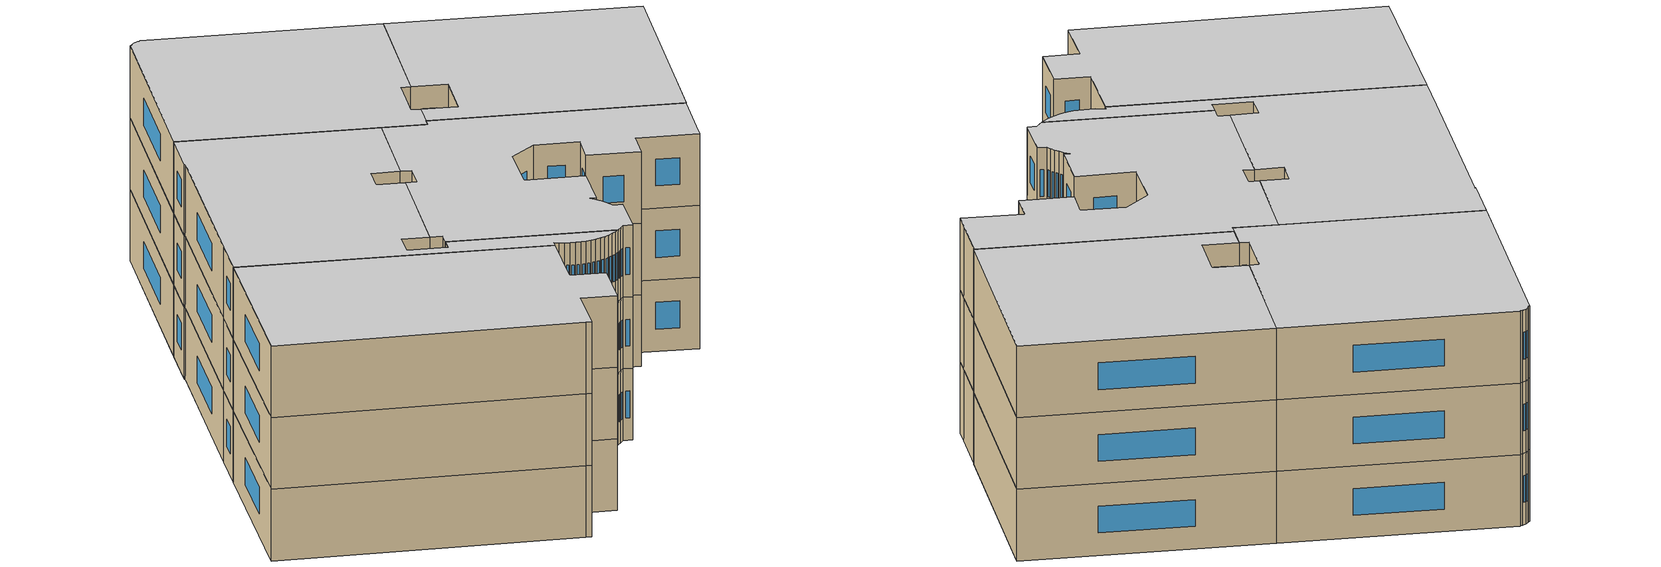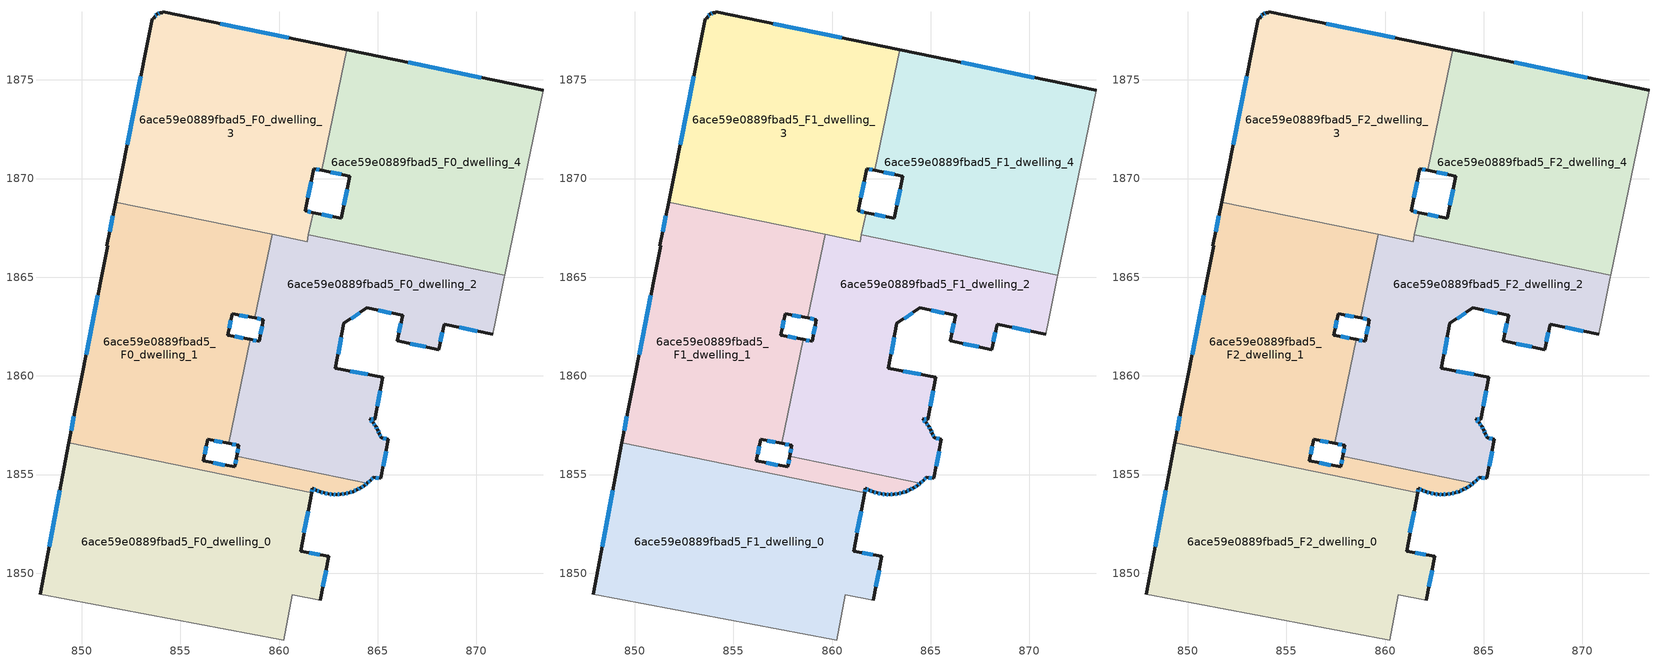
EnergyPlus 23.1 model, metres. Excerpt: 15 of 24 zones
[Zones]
6ace59e0889fbad5_F0_dwelling_0
 floor ground (EU_floor_Construction): 861.65,1854.07 861.09,1851.13 862.51,1850.85 862.09,1848.62 860.67,1848.9 860.23,1846.6 859.99,1846.65 847.89,1848.95 849.35,1856.6 z0
 wall outside (EU_wall_Construction): 862.09,1848.62 862.51,1850.85 861.09,1851.13 861.65,1854.07 / 849.35,1856.6 847.89,1848.95 z0:3
 wall adiabatic (EU_wall_Construction): 847.89,1848.95 859.99,1846.65 860.23,1846.6 860.67,1848.9 862.09,1848.62 z0:3
 wall to 6ace59e0889fbad5_F0_dwelling_1 (EU_wall_Construction): 861.65,1854.07 849.35,1856.6 z0:3
 window (EU_Window_Construction): 862.07,1850.94 861.53,1851.04 / 862.22,1849.32 862.38,1850.15 / 848.89,1854.2 848.34,1851.35 / 861.26,1852.05 861.47,1853.15 z0.94:2.06
6ace59e0889fbad5_F0_dwelling_1
 floor ground (EU_floor_Construction): 859.64,1867.17 858.77,1862.93 857.62,1863.15 857.41,1862.07 858.54,1861.85 857.46,1856.58 856.38,1856.78 856.17,1855.69 857.75,1855.39 857.86,1855.92 864.46,1854.56 864.31,1854.44 864.13,1854.33 863.94,1854.23 863.75,1854.14 863.55,1854.08 863.34,1854.04 863.13,1854 862.92,1853.99 862.71,1853.99 862.5,1854.02 862.29,1854.07 862.08,1854.12 861.88,1854.2 861.69,1854.3 861.65,1854.07 849.35,1856.6 849.72,1858.56 851.32,1866.6 851.28,1866.6 851.72,1868.8 z0
 wall outside (EU_wall_Construction): 861.65,1854.07 861.69,1854.3 861.88,1854.2 862.08,1854.12 862.29,1854.07 862.5,1854.02 862.71,1853.99 862.92,1853.99 863.13,1854 863.34,1854.04 863.55,1854.08 863.75,1854.14 863.94,1854.23 864.13,1854.33 864.31,1854.44 864.46,1854.56 / 851.32,1866.6 849.72,1858.56 849.35,1856.6 / 851.32,1866.6 851.28,1866.6 / 851.72,1868.8 851.28,1866.6 / 858.54,1861.85 857.41,1862.07 857.62,1863.15 858.77,1862.93 / 857.86,1855.92 857.75,1855.39 856.17,1855.69 856.38,1856.78 857.46,1856.58 z0:3
 wall to 6ace59e0889fbad5_F0_dwelling_2 (EU_wall_Construction): 858.77,1862.93 859.64,1867.17 / 857.46,1856.58 858.54,1861.85 / 864.46,1854.56 857.86,1855.92 z0:3
 wall to 6ace59e0889fbad5_F0_dwelling_3 (EU_wall_Construction): 859.64,1867.17 851.72,1868.8 z0:3
 window (EU_Window_Construction): 863.61,1854.1 863.69,1854.12 / 863.4,1854.05 863.48,1854.07 / 863.19,1854.01 863.27,1854.02 / 862.98,1853.99 863.06,1854 / 862.77,1853.99 862.85,1853.99 / 862.56,1854.01 862.64,1854 / 862.35,1854.05 862.43,1854.03 / 862.15,1854.11 862.22,1854.08 / 861.95,1854.18 862.02,1854.15 / 861.75,1854.27 861.82,1854.23 / 861.66,1854.14 861.68,1854.22 / 849.6,1857.95 849.46,1857.22 / 850.82,1864.08 850.22,1861.08 / 851.58,1868.12 851.42,1867.29 / 857.98,1863.09 858.41,1863 / 857.47,1862.41 857.55,1862.81 / 858.19,1861.92 857.76,1862 / 856.72,1856.72 857.12,1856.64 / 856.23,1856.03 856.31,1856.44 / 857.26,1855.48 856.67,1855.6 / 857.82,1855.76 857.79,1855.56 / 864.36,1854.48 864.41,1854.52 / 864.19,1854.36 864.25,1854.41 / 864,1854.26 864.07,1854.3 / 863.81,1854.17 863.88,1854.2 z0.94:2.06
6ace59e0889fbad5_F0_dwelling_2
 floor ground (EU_floor_Construction): 871.44,1865.1 871.42,1865 870.97,1862.85 870.82,1862.1 868.37,1862.62 868.09,1861.33 865.98,1861.77 866.26,1863.07 864.45,1863.44 863.29,1862.66 862.86,1860.39 865.25,1859.93 864.84,1857.78 864.59,1857.83 864.76,1857.62 864.89,1857.45 864.99,1857.26 865.08,1857.08 865.17,1856.88 865.54,1856.8 865.16,1854.81 864.78,1854.87 864.63,1854.72 864.48,1854.58 864.46,1854.56 857.86,1855.92 857.96,1856.48 857.46,1856.58 858.54,1861.85 858.99,1861.76 859.2,1862.85 858.77,1862.93 859.64,1867.17 861.42,1866.81 861.49,1867.15 z0
 wall outside (EU_wall_Construction): 864.46,1854.56 864.48,1854.58 864.63,1854.72 864.78,1854.87 865.16,1854.81 865.54,1856.8 865.17,1856.88 865.08,1857.08 864.99,1857.26 864.89,1857.45 864.76,1857.62 864.59,1857.83 864.84,1857.78 865.25,1859.93 862.86,1860.39 863.29,1862.66 864.45,1863.44 866.26,1863.07 865.98,1861.77 868.09,1861.33 868.37,1862.62 870.82,1862.1 / 857.46,1856.58 857.96,1856.48 857.86,1855.92 / 858.77,1862.93 859.2,1862.85 858.99,1861.76 858.54,1861.85 z0:3
 wall to 6ace59e0889fbad5_F0_dwelling_4 (EU_wall_Construction): 871.44,1865.1 861.49,1867.15 z0:3
 wall adiabatic (EU_wall_Construction): 870.82,1862.1 870.97,1862.85 871.42,1865 871.44,1865.1 z0:3
 wall to 6ace59e0889fbad5_F0_dwelling_3 (EU_wall_Construction): 861.49,1867.15 861.42,1866.81 859.64,1867.17 z0:3
 window (EU_Window_Construction): 868.18,1861.73 868.28,1862.22 / 866.64,1861.63 867.43,1861.47 / 866.17,1862.66 866.07,1862.18 / 865.02,1863.32 865.69,1863.18 / 863.65,1862.91 864.09,1863.2 / 862.99,1861.1 863.15,1861.95 / 864.5,1860.07 863.61,1860.24 / 864.97,1858.45 865.12,1859.25 / 864.67,1857.81 864.76,1857.8 / 864.71,1857.68 864.64,1857.76 / 864.85,1857.5 864.8,1857.57 / 864.96,1857.32 864.92,1857.39 / 865.05,1857.13 865.02,1857.2 / 865.14,1856.94 865.11,1857.01 / 865.42,1856.83 865.28,1856.85 / 865.28,1855.43 865.42,1856.18 / 864.9,1854.85 865.04,1854.83 / 864.68,1854.76 864.74,1854.82 / 864.53,1854.62 864.58,1854.67 / 857.93,1856.31 857.89,1856.1 / 857.62,1856.55 857.81,1856.51 / 858.85,1861.79 858.68,1861.82 / 859.14,1862.51 859.06,1862.1 / 858.9,1862.91 859.07,1862.88 / 869.14,1862.46 870.05,1862.27 z0.94:2.06
6ace59e0889fbad5_F0_dwelling_3
 floor ground (EU_floor_Construction): 863.42,1876.53 862.16,1870.42 861.77,1870.51 861.33,1868.36 861.72,1868.28 861.42,1866.81 851.72,1868.8 853.58,1878.11 853.64,1878.09 853.69,1878.2 853.81,1878.32 853.98,1878.39 854.1,1878.4 854.11,1878.46 z0
 wall outside (EU_wall_Construction): 863.42,1876.53 854.11,1878.46 854.1,1878.4 853.98,1878.39 853.81,1878.32 853.69,1878.2 853.64,1878.09 853.58,1878.11 851.72,1868.8 / 861.72,1868.28 861.33,1868.36 861.77,1870.51 862.16,1870.42 z0:3
 wall to 6ace59e0889fbad5_F0_dwelling_4 (EU_wall_Construction): 862.16,1870.42 863.42,1876.53 / 861.49,1867.15 861.72,1868.28 z0:3
 window (EU_Window_Construction): 853.78,1878.28 853.73,1878.24 / 853.93,1878.37 853.87,1878.34 / 860.5,1877.13 857.03,1877.85 / 861.89,1870.48 862.04,1870.45 / 861.47,1869.03 861.63,1869.83 / 861.6,1868.3 861.45,1868.33 / 853,1875.19 852.3,1871.72 z0.94:2.06
6ace59e0889fbad5_F0_dwelling_4
 floor ground (EU_floor_Construction): 873.37,1874.47 871.44,1865.1 861.49,1867.15 861.72,1868.28 863.14,1867.98 863.59,1870.13 862.16,1870.42 863.42,1876.53 z0
 wall outside (EU_wall_Construction): 862.16,1870.42 863.59,1870.13 863.14,1867.98 861.72,1868.28 / 873.37,1874.47 863.42,1876.53 z0:3
 wall adiabatic (EU_wall_Construction): 871.44,1865.1 873.37,1874.47 z0:3
 window (EU_Window_Construction): 862.7,1868.07 862.17,1868.18 / 863.45,1869.45 863.28,1868.65 / 862.61,1870.33 863.14,1870.22 / 870.25,1875.11 866.54,1875.88 z0.94:2.06
6ace59e0889fbad5_F1_dwelling_0
 floor to 6ace59e0889fbad5_F0_dwelling_0 (EU_floor_Construction): 861.65,1854.07 861.09,1851.13 862.51,1850.85 862.09,1848.62 860.67,1848.9 860.23,1846.6 859.99,1846.65 847.89,1848.95 849.35,1856.6 z3
 wall outside (EU_wall_Construction): 862.09,1848.62 862.51,1850.85 861.09,1851.13 861.65,1854.07 / 849.35,1856.6 847.89,1848.95 z3:6
 wall adiabatic (EU_wall_Construction): 847.89,1848.95 859.99,1846.65 860.23,1846.6 860.67,1848.9 862.09,1848.62 z3:6
 wall to 6ace59e0889fbad5_F1_dwelling_1 (EU_wall_Construction): 861.65,1854.07 849.35,1856.6 z3:6
 window (EU_Window_Construction): 862.07,1850.94 861.53,1851.04 / 862.22,1849.32 862.38,1850.15 / 848.89,1854.2 848.34,1851.35 / 861.26,1852.05 861.47,1853.15 z3.94:5.06
6ace59e0889fbad5_F1_dwelling_1
 floor to 6ace59e0889fbad5_F0_dwelling_1 (EU_floor_Construction): 859.64,1867.17 858.77,1862.93 857.62,1863.15 857.41,1862.07 858.54,1861.85 857.46,1856.58 856.38,1856.78 856.17,1855.69 857.75,1855.39 857.86,1855.92 864.46,1854.56 864.31,1854.44 864.13,1854.33 863.94,1854.23 863.75,1854.14 863.55,1854.08 863.34,1854.04 863.13,1854 862.92,1853.99 862.71,1853.99 862.5,1854.02 862.29,1854.07 862.08,1854.12 861.88,1854.2 861.69,1854.3 861.65,1854.07 849.35,1856.6 849.72,1858.56 851.32,1866.6 851.28,1866.6 851.72,1868.8 z3
 wall outside (EU_wall_Construction): 861.65,1854.07 861.69,1854.3 861.88,1854.2 862.08,1854.12 862.29,1854.07 862.5,1854.02 862.71,1853.99 862.92,1853.99 863.13,1854 863.34,1854.04 863.55,1854.08 863.75,1854.14 863.94,1854.23 864.13,1854.33 864.31,1854.44 864.46,1854.56 / 851.32,1866.6 849.72,1858.56 849.35,1856.6 / 851.32,1866.6 851.28,1866.6 / 851.72,1868.8 851.28,1866.6 / 858.54,1861.85 857.41,1862.07 857.62,1863.15 858.77,1862.93 / 857.86,1855.92 857.75,1855.39 856.17,1855.69 856.38,1856.78 857.46,1856.58 z3:6
 wall to 6ace59e0889fbad5_F1_dwelling_2 (EU_wall_Construction): 858.77,1862.93 859.64,1867.17 / 857.46,1856.58 858.54,1861.85 / 864.46,1854.56 857.86,1855.92 z3:6
 wall to 6ace59e0889fbad5_F1_dwelling_3 (EU_wall_Construction): 859.64,1867.17 851.72,1868.8 z3:6
 window (EU_Window_Construction): 863.61,1854.1 863.69,1854.12 / 863.4,1854.05 863.48,1854.07 / 863.19,1854.01 863.27,1854.02 / 862.98,1853.99 863.06,1854 / 862.77,1853.99 862.85,1853.99 / 862.56,1854.01 862.64,1854 / 862.35,1854.05 862.43,1854.03 / 862.15,1854.11 862.22,1854.08 / 861.95,1854.18 862.02,1854.15 / 861.75,1854.27 861.82,1854.23 / 861.66,1854.14 861.68,1854.22 / 849.6,1857.95 849.46,1857.22 / 850.82,1864.08 850.22,1861.08 / 851.58,1868.12 851.42,1867.29 / 857.98,1863.09 858.41,1863 / 857.47,1862.41 857.55,1862.81 / 858.19,1861.92 857.76,1862 / 856.72,1856.72 857.12,1856.64 / 856.23,1856.03 856.31,1856.44 / 857.26,1855.48 856.67,1855.6 / 857.82,1855.76 857.79,1855.56 / 864.36,1854.48 864.41,1854.52 / 864.19,1854.36 864.25,1854.41 / 864,1854.26 864.07,1854.3 / 863.81,1854.17 863.88,1854.2 z3.94:5.06
6ace59e0889fbad5_F1_dwelling_2
 floor to 6ace59e0889fbad5_F0_dwelling_2 (EU_floor_Construction): 871.44,1865.1 871.42,1865 870.97,1862.85 870.82,1862.1 868.37,1862.62 868.09,1861.33 865.98,1861.77 866.26,1863.07 864.45,1863.44 863.29,1862.66 862.86,1860.39 865.25,1859.93 864.84,1857.78 864.59,1857.83 864.76,1857.62 864.89,1857.45 864.99,1857.26 865.08,1857.08 865.17,1856.88 865.54,1856.8 865.16,1854.81 864.78,1854.87 864.63,1854.72 864.48,1854.58 864.46,1854.56 857.86,1855.92 857.96,1856.48 857.46,1856.58 858.54,1861.85 858.99,1861.76 859.2,1862.85 858.77,1862.93 859.64,1867.17 861.42,1866.81 861.49,1867.15 z3
 wall outside (EU_wall_Construction): 864.46,1854.56 864.48,1854.58 864.63,1854.72 864.78,1854.87 865.16,1854.81 865.54,1856.8 865.17,1856.88 865.08,1857.08 864.99,1857.26 864.89,1857.45 864.76,1857.62 864.59,1857.83 864.84,1857.78 865.25,1859.93 862.86,1860.39 863.29,1862.66 864.45,1863.44 866.26,1863.07 865.98,1861.77 868.09,1861.33 868.37,1862.62 870.82,1862.1 / 857.46,1856.58 857.96,1856.48 857.86,1855.92 / 858.77,1862.93 859.2,1862.85 858.99,1861.76 858.54,1861.85 z3:6
 wall to 6ace59e0889fbad5_F1_dwelling_4 (EU_wall_Construction): 871.44,1865.1 861.49,1867.15 z3:6
 wall adiabatic (EU_wall_Construction): 870.82,1862.1 870.97,1862.85 871.42,1865 871.44,1865.1 z3:6
 wall to 6ace59e0889fbad5_F1_dwelling_3 (EU_wall_Construction): 861.49,1867.15 861.42,1866.81 859.64,1867.17 z3:6
 window (EU_Window_Construction): 868.18,1861.73 868.28,1862.22 / 866.64,1861.63 867.43,1861.47 / 866.17,1862.66 866.07,1862.18 / 865.02,1863.32 865.69,1863.18 / 863.65,1862.91 864.09,1863.2 / 862.99,1861.1 863.15,1861.95 / 864.5,1860.07 863.61,1860.24 / 864.97,1858.45 865.12,1859.25 / 864.67,1857.81 864.76,1857.8 / 864.71,1857.68 864.64,1857.76 / 864.85,1857.5 864.8,1857.57 / 864.96,1857.32 864.92,1857.39 / 865.05,1857.13 865.02,1857.2 / 865.14,1856.94 865.11,1857.01 / 865.42,1856.83 865.28,1856.85 / 865.28,1855.43 865.42,1856.18 / 864.9,1854.85 865.04,1854.83 / 864.68,1854.76 864.74,1854.82 / 864.53,1854.62 864.58,1854.67 / 857.93,1856.31 857.89,1856.1 / 857.62,1856.55 857.81,1856.51 / 858.85,1861.79 858.68,1861.82 / 859.14,1862.51 859.06,1862.1 / 858.9,1862.91 859.07,1862.88 / 869.14,1862.46 870.05,1862.27 z3.94:5.06
6ace59e0889fbad5_F1_dwelling_3
 floor to 6ace59e0889fbad5_F0_dwelling_3 (EU_floor_Construction): 863.42,1876.53 862.16,1870.42 861.77,1870.51 861.33,1868.36 861.72,1868.28 861.42,1866.81 851.72,1868.8 853.58,1878.11 853.64,1878.09 853.69,1878.2 853.81,1878.32 853.98,1878.39 854.1,1878.4 854.11,1878.46 z3
 wall outside (EU_wall_Construction): 863.42,1876.53 854.11,1878.46 854.1,1878.4 853.98,1878.39 853.81,1878.32 853.69,1878.2 853.64,1878.09 853.58,1878.11 851.72,1868.8 / 861.72,1868.28 861.33,1868.36 861.77,1870.51 862.16,1870.42 z3:6
 wall to 6ace59e0889fbad5_F1_dwelling_4 (EU_wall_Construction): 862.16,1870.42 863.42,1876.53 / 861.49,1867.15 861.72,1868.28 z3:6
 window (EU_Window_Construction): 853.78,1878.28 853.73,1878.24 / 853.93,1878.37 853.87,1878.34 / 860.5,1877.13 857.03,1877.85 / 861.89,1870.48 862.04,1870.45 / 861.47,1869.03 861.63,1869.83 / 861.6,1868.3 861.45,1868.33 / 853,1875.19 852.3,1871.72 z3.94:5.06
6ace59e0889fbad5_F1_dwelling_4
 floor to 6ace59e0889fbad5_F0_dwelling_4 (EU_floor_Construction): 873.37,1874.47 871.44,1865.1 861.49,1867.15 861.72,1868.28 863.14,1867.98 863.59,1870.13 862.16,1870.42 863.42,1876.53 z3
 wall outside (EU_wall_Construction): 862.16,1870.42 863.59,1870.13 863.14,1867.98 861.72,1868.28 / 873.37,1874.47 863.42,1876.53 z3:6
 wall adiabatic (EU_wall_Construction): 871.44,1865.1 873.37,1874.47 z3:6
 window (EU_Window_Construction): 862.7,1868.07 862.17,1868.18 / 863.45,1869.45 863.28,1868.65 / 862.61,1870.33 863.14,1870.22 / 870.25,1875.11 866.54,1875.88 z3.94:5.06
6ace59e0889fbad5_F2_dwelling_0
 floor to 6ace59e0889fbad5_F1_dwelling_0 (EU_floor_Construction): 861.65,1854.07 861.09,1851.13 862.51,1850.85 862.09,1848.62 860.67,1848.9 860.23,1846.6 859.99,1846.65 847.89,1848.95 849.35,1856.6 z6
 wall outside (EU_wall_Construction): 862.09,1848.62 862.51,1850.85 861.09,1851.13 861.65,1854.07 / 849.35,1856.6 847.89,1848.95 z6:9
 wall adiabatic (EU_wall_Construction): 847.89,1848.95 859.99,1846.65 860.23,1846.6 860.67,1848.9 862.09,1848.62 z6:9
 wall to 6ace59e0889fbad5_F2_dwelling_1 (EU_wall_Construction): 861.65,1854.07 849.35,1856.6 z6:9
 window (EU_Window_Construction): 862.07,1850.94 861.53,1851.04 / 862.22,1849.32 862.38,1850.15 / 848.89,1854.2 848.34,1851.35 / 861.26,1852.05 861.47,1853.15 z6.94:8.06
 ceiling to 6ace59e0889fbad5_F3_dwelling_0 (EU_floor_Construction): 862.09,1848.62 862.51,1850.85 861.09,1851.13 861.65,1854.07 849.35,1856.6 847.89,1848.95 859.99,1846.65 860.23,1846.6 860.67,1848.9 z9
6ace59e0889fbad5_F2_dwelling_1
 floor to 6ace59e0889fbad5_F1_dwelling_1 (EU_floor_Construction): 859.64,1867.17 858.77,1862.93 857.62,1863.15 857.41,1862.07 858.54,1861.85 857.46,1856.58 856.38,1856.78 856.17,1855.69 857.75,1855.39 857.86,1855.92 864.46,1854.56 864.31,1854.44 864.13,1854.33 863.94,1854.23 863.75,1854.14 863.55,1854.08 863.34,1854.04 863.13,1854 862.92,1853.99 862.71,1853.99 862.5,1854.02 862.29,1854.07 862.08,1854.12 861.88,1854.2 861.69,1854.3 861.65,1854.07 849.35,1856.6 849.72,1858.56 851.32,1866.6 851.28,1866.6 851.72,1868.8 z6
 wall outside (EU_wall_Construction): 861.65,1854.07 861.69,1854.3 861.88,1854.2 862.08,1854.12 862.29,1854.07 862.5,1854.02 862.71,1853.99 862.92,1853.99 863.13,1854 863.34,1854.04 863.55,1854.08 863.75,1854.14 863.94,1854.23 864.13,1854.33 864.31,1854.44 864.46,1854.56 / 851.32,1866.6 849.72,1858.56 849.35,1856.6 / 851.32,1866.6 851.28,1866.6 / 851.72,1868.8 851.28,1866.6 / 858.54,1861.85 857.41,1862.07 857.62,1863.15 858.77,1862.93 / 857.86,1855.92 857.75,1855.39 856.17,1855.69 856.38,1856.78 857.46,1856.58 z6:9
 wall to 6ace59e0889fbad5_F2_dwelling_2 (EU_wall_Construction): 858.77,1862.93 859.64,1867.17 / 857.46,1856.58 858.54,1861.85 / 864.46,1854.56 857.86,1855.92 z6:9
 wall to 6ace59e0889fbad5_F2_dwelling_3 (EU_wall_Construction): 859.64,1867.17 851.72,1868.8 z6:9
 window (EU_Window_Construction): 863.61,1854.1 863.69,1854.12 / 863.4,1854.05 863.48,1854.07 / 863.19,1854.01 863.27,1854.02 / 862.98,1853.99 863.06,1854 / 862.77,1853.99 862.85,1853.99 / 862.56,1854.01 862.64,1854 / 862.35,1854.05 862.43,1854.03 / 862.15,1854.11 862.22,1854.08 / 861.95,1854.18 862.02,1854.15 / 861.75,1854.27 861.82,1854.23 / 861.66,1854.14 861.68,1854.22 / 849.6,1857.95 849.46,1857.22 / 850.82,1864.08 850.22,1861.08 / 851.58,1868.12 851.42,1867.29 / 857.98,1863.09 858.41,1863 / 857.47,1862.41 857.55,1862.81 / 858.19,1861.92 857.76,1862 / 856.72,1856.72 857.12,1856.64 / 856.23,1856.03 856.31,1856.44 / 857.26,1855.48 856.67,1855.6 / 857.82,1855.76 857.79,1855.56 / 864.36,1854.48 864.41,1854.52 / 864.19,1854.36 864.25,1854.41 / 864,1854.26 864.07,1854.3 / 863.81,1854.17 863.88,1854.2 z6.94:8.06
 ceiling to 6ace59e0889fbad5_F3_dwelling_1 (EU_floor_Construction): 864.13,1854.33 864.31,1854.44 864.46,1854.56 857.86,1855.92 857.75,1855.39 856.17,1855.69 856.38,1856.78 857.46,1856.58 858.54,1861.85 857.41,1862.07 857.62,1863.15 858.77,1862.93 859.64,1867.17 851.72,1868.8 851.28,1866.6 851.32,1866.6 849.72,1858.56 849.35,1856.6 861.65,1854.07 861.69,1854.3 861.88,1854.2 862.08,1854.12 862.29,1854.07 862.5,1854.02 862.71,1853.99 862.92,1853.99 863.13,1854 863.34,1854.04 863.55,1854.08 863.75,1854.14 863.94,1854.23 z9
6ace59e0889fbad5_F2_dwelling_2
 floor to 6ace59e0889fbad5_F1_dwelling_2 (EU_floor_Construction): 871.44,1865.1 871.42,1865 870.97,1862.85 870.82,1862.1 868.37,1862.62 868.09,1861.33 865.98,1861.77 866.26,1863.07 864.45,1863.44 863.29,1862.66 862.86,1860.39 865.25,1859.93 864.84,1857.78 864.59,1857.83 864.76,1857.62 864.89,1857.45 864.99,1857.26 865.08,1857.08 865.17,1856.88 865.54,1856.8 865.16,1854.81 864.78,1854.87 864.63,1854.72 864.48,1854.58 864.46,1854.56 857.86,1855.92 857.96,1856.48 857.46,1856.58 858.54,1861.85 858.99,1861.76 859.2,1862.85 858.77,1862.93 859.64,1867.17 861.42,1866.81 861.49,1867.15 z6
 wall outside (EU_wall_Construction): 864.46,1854.56 864.48,1854.58 864.63,1854.72 864.78,1854.87 865.16,1854.81 865.54,1856.8 865.17,1856.88 865.08,1857.08 864.99,1857.26 864.89,1857.45 864.76,1857.62 864.59,1857.83 864.84,1857.78 865.25,1859.93 862.86,1860.39 863.29,1862.66 864.45,1863.44 866.26,1863.07 865.98,1861.77 868.09,1861.33 868.37,1862.62 870.82,1862.1 / 857.46,1856.58 857.96,1856.48 857.86,1855.92 / 858.77,1862.93 859.2,1862.85 858.99,1861.76 858.54,1861.85 z6:9
 wall to 6ace59e0889fbad5_F2_dwelling_4 (EU_wall_Construction): 871.44,1865.1 861.49,1867.15 z6:9
 wall adiabatic (EU_wall_Construction): 870.82,1862.1 870.97,1862.85 871.42,1865 871.44,1865.1 z6:9
 wall to 6ace59e0889fbad5_F2_dwelling_3 (EU_wall_Construction): 861.49,1867.15 861.42,1866.81 859.64,1867.17 z6:9
 window (EU_Window_Construction): 868.18,1861.73 868.28,1862.22 / 866.64,1861.63 867.43,1861.47 / 866.17,1862.66 866.07,1862.18 / 865.02,1863.32 865.69,1863.18 / 863.65,1862.91 864.09,1863.2 / 862.99,1861.1 863.15,1861.95 / 864.5,1860.07 863.61,1860.24 / 864.97,1858.45 865.12,1859.25 / 864.67,1857.81 864.76,1857.8 / 864.71,1857.68 864.64,1857.76 / 864.85,1857.5 864.8,1857.57 / 864.96,1857.32 864.92,1857.39 / 865.05,1857.13 865.02,1857.2 / 865.14,1856.94 865.11,1857.01 / 865.42,1856.83 865.28,1856.85 / 865.28,1855.43 865.42,1856.18 / 864.9,1854.85 865.04,1854.83 / 864.68,1854.76 864.74,1854.82 / 864.53,1854.62 864.58,1854.67 / 857.93,1856.31 857.89,1856.1 / 857.62,1856.55 857.81,1856.51 / 858.85,1861.79 858.68,1861.82 / 859.14,1862.51 859.06,1862.1 / 858.9,1862.91 859.07,1862.88 / 869.14,1862.46 870.05,1862.27 z6.94:8.06
 ceiling to 6ace59e0889fbad5_F3_dwelling_2 (EU_floor_Construction): 865.16,1854.81 865.54,1856.8 865.17,1856.88 865.08,1857.08 864.99,1857.26 864.89,1857.45 864.76,1857.62 864.59,1857.83 864.84,1857.78 865.25,1859.93 862.86,1860.39 863.29,1862.66 864.45,1863.44 866.26,1863.07 865.98,1861.77 868.09,1861.33 868.37,1862.62 870.82,1862.1 870.97,1862.85 871.42,1865 871.44,1865.1 861.49,1867.15 861.42,1866.81 859.64,1867.17 858.77,1862.93 859.2,1862.85 858.99,1861.76 858.54,1861.85 857.46,1856.58 857.96,1856.48 857.86,1855.92 864.46,1854.56 864.48,1854.58 864.63,1854.72 864.78,1854.87 z9
6ace59e0889fbad5_F2_dwelling_3
 floor to 6ace59e0889fbad5_F1_dwelling_3 (EU_floor_Construction): 863.42,1876.53 862.16,1870.42 861.77,1870.51 861.33,1868.36 861.72,1868.28 861.42,1866.81 851.72,1868.8 853.58,1878.11 853.64,1878.09 853.69,1878.2 853.81,1878.32 853.98,1878.39 854.1,1878.4 854.11,1878.46 z6
 wall outside (EU_wall_Construction): 863.42,1876.53 854.11,1878.46 854.1,1878.4 853.98,1878.39 853.81,1878.32 853.69,1878.2 853.64,1878.09 853.58,1878.11 851.72,1868.8 / 861.72,1868.28 861.33,1868.36 861.77,1870.51 862.16,1870.42 z6:9
 wall to 6ace59e0889fbad5_F2_dwelling_4 (EU_wall_Construction): 862.16,1870.42 863.42,1876.53 / 861.49,1867.15 861.72,1868.28 z6:9
 window (EU_Window_Construction): 853.78,1878.28 853.73,1878.24 / 853.93,1878.37 853.87,1878.34 / 860.5,1877.13 857.03,1877.85 / 861.89,1870.48 862.04,1870.45 / 861.47,1869.03 861.63,1869.83 / 861.6,1868.3 861.45,1868.33 / 853,1875.19 852.3,1871.72 z6.94:8.06
 ceiling to 6ace59e0889fbad5_F3_dwelling_3 (EU_floor_Construction): 861.42,1866.81 861.72,1868.28 861.33,1868.36 861.77,1870.51 862.16,1870.42 863.42,1876.53 854.11,1878.46 854.1,1878.4 853.98,1878.39 853.81,1878.32 853.69,1878.2 853.64,1878.09 853.58,1878.11 851.72,1868.8 z9
6ace59e0889fbad5_F2_dwelling_4
 floor to 6ace59e0889fbad5_F1_dwelling_4 (EU_floor_Construction): 873.37,1874.47 871.44,1865.1 861.49,1867.15 861.72,1868.28 863.14,1867.98 863.59,1870.13 862.16,1870.42 863.42,1876.53 z6
 wall outside (EU_wall_Construction): 862.16,1870.42 863.59,1870.13 863.14,1867.98 861.72,1868.28 / 873.37,1874.47 863.42,1876.53 z6:9
 wall adiabatic (EU_wall_Construction): 871.44,1865.1 873.37,1874.47 z6:9
 window (EU_Window_Construction): 862.7,1868.07 862.17,1868.18 / 863.45,1869.45 863.28,1868.65 / 862.61,1870.33 863.14,1870.22 / 870.25,1875.11 866.54,1875.88 z6.94:8.06
 ceiling to 6ace59e0889fbad5_F3_dwelling_4 (EU_floor_Construction): 871.44,1865.1 873.37,1874.47 863.42,1876.53 862.16,1870.42 863.59,1870.13 863.14,1867.98 861.72,1868.28 861.49,1867.15 z9
[Building]
EU S2 Campaign: North Axis=0; Terrain=City; Solar Distribution=FullExterior
[Site:Location]
Vienna: Latitude=48; Longitude=16.5; Time Zone=1; Elevation=183
[SizingPeriod:WeatherFileDays]
AnnualSizingPeriod: Begin Month=1; Begin Day of Month=1; End Month=12; End Day of Month=31; Day of Week for Start Day=Monday; Use Weather File Daylight Saving Period=No; Use Weather File Rain and Snow Indicators=No
[MATERIAL]
EU_InternalMass_Material: Roughness=MediumRough; Thickness=0.1; Conductivity=1; Density=1800; Specific Heat=900; Thermal Absorptance=0.9; Solar Absorptance=0.7; Visible Absorptance=0.7
[MATERIAL:NOMASS] Roughness=MediumRough; Thermal Absorptance=0.9; Solar Absorptance=0.7; Visible Absorptance=0.7
Name | Thermal Resistance
EU_wall_NoMass | 0.914258
EU_floor_NoMass | 1.09711
[WINDOWMATERIAL:SIMPLEGLAZINGSYSTEM]
EU_Window_SimpleGlazing: UFactor=2.09642; Solar Heat Gain Coefficient=0.65; Visible Transmittance=0.65
[CONSTRUCTION]
EU_wall_Construction: EU_wall_NoMass
EU_floor_Construction: EU_floor_NoMass
EU_Window_Construction: EU_Window_SimpleGlazing
EU_InternalMass_Construction: EU_InternalMass_Material
[ZONE] Type=1; Multiplier=1; Ceiling Height=autocalculate; Floor Area=autocalculate; Part of Total Floor Area=Yes
Name | Volume
6ace59e0889fbad5_F0_dwelling_0; 6ace59e0889fbad5_F1_dwelling_0; 6ace59e0889fbad5_F2_dwelling_0 | 299.87
6ace59e0889fbad5_F0_dwelling_1; 6ace59e0889fbad5_F1_dwelling_1; 6ace59e0889fbad5_F2_dwelling_1 | 310.684
6ace59e0889fbad5_F0_dwelling_2; 6ace59e0889fbad5_F1_dwelling_2; 6ace59e0889fbad5_F2_dwelling_2 | 278.743
6ace59e0889fbad5_F0_dwelling_3; 6ace59e0889fbad5_F1_dwelling_3; 6ace59e0889fbad5_F2_dwelling_3 | 292.869
6ace59e0889fbad5_F0_dwelling_4; 6ace59e0889fbad5_F1_dwelling_4; 6ace59e0889fbad5_F2_dwelling_4 | 282.199
[INTERNALMASS] Construction=EU_InternalMass_Construction
Name | Zone or ZoneList | Surface Area
6ace59e0889fbad5_F0_dwelling_0_EU_InternalMass | 6ace59e0889fbad5_F0_dwelling_0 | 99.958
6ace59e0889fbad5_F0_dwelling_1_EU_InternalMass | 6ace59e0889fbad5_F0_dwelling_1 | 103.56
6ace59e0889fbad5_F0_dwelling_2_EU_InternalMass | 6ace59e0889fbad5_F0_dwelling_2 | 92.9143
6ace59e0889fbad5_F0_dwelling_3_EU_InternalMass | 6ace59e0889fbad5_F0_dwelling_3 | 97.6255
6ace59e0889fbad5_F0_dwelling_4_EU_InternalMass | 6ace59e0889fbad5_F0_dwelling_4 | 94.0693
6ace59e0889fbad5_F1_dwelling_0_EU_InternalMass | 6ace59e0889fbad5_F1_dwelling_0 | 99.958
6ace59e0889fbad5_F1_dwelling_1_EU_InternalMass | 6ace59e0889fbad5_F1_dwelling_1 | 103.56
6ace59e0889fbad5_F1_dwelling_2_EU_InternalMass | 6ace59e0889fbad5_F1_dwelling_2 | 92.9143
6ace59e0889fbad5_F1_dwelling_3_EU_InternalMass | 6ace59e0889fbad5_F1_dwelling_3 | 97.6255
6ace59e0889fbad5_F1_dwelling_4_EU_InternalMass | 6ace59e0889fbad5_F1_dwelling_4 | 94.0693
6ace59e0889fbad5_F2_dwelling_0_EU_InternalMass | 6ace59e0889fbad5_F2_dwelling_0 | 99.958
6ace59e0889fbad5_F2_dwelling_1_EU_InternalMass | 6ace59e0889fbad5_F2_dwelling_1 | 103.56
6ace59e0889fbad5_F2_dwelling_2_EU_InternalMass | 6ace59e0889fbad5_F2_dwelling_2 | 92.9143
6ace59e0889fbad5_F2_dwelling_3_EU_InternalMass | 6ace59e0889fbad5_F2_dwelling_3 | 97.6255
6ace59e0889fbad5_F2_dwelling_4_EU_InternalMass | 6ace59e0889fbad5_F2_dwelling_4 | 94.0693
[OTHEREQUIPMENT] Fuel Type=Electricity; Design Level Calculation Method=Watts/Area; Power per Zone Floor Area=1; Fraction Latent=0; Fraction Radiant=0; Fraction Lost=0; Carbon Dioxide Generation Rate=0; EndUse Subcategory=EU_Step8_InternalGains
Name | Zone or ZoneList or Space or SpaceList | Schedule
EU_Step8_InternalGain_6ace59e0889fbad5_F0_dwelling_0_f000 | 6ace59e0889fbad5_F0_dwelling_0 | EU_Step8_GainSchedule_6ace59e0889fbad5_F0_dwelling_0_f000
EU_Step8_InternalGain_6ace59e0889fbad5_F0_dwelling_1_f000 | 6ace59e0889fbad5_F0_dwelling_1 | EU_Step8_GainSchedule_6ace59e0889fbad5_F0_dwelling_1_f000
EU_Step8_InternalGain_6ace59e0889fbad5_F0_dwelling_2_f000 | 6ace59e0889fbad5_F0_dwelling_2 | EU_Step8_GainSchedule_6ace59e0889fbad5_F0_dwelling_2_f000
EU_Step8_InternalGain_6ace59e0889fbad5_F0_dwelling_3_f000 | 6ace59e0889fbad5_F0_dwelling_3 | EU_Step8_GainSchedule_6ace59e0889fbad5_F0_dwelling_3_f000
EU_Step8_InternalGain_6ace59e0889fbad5_F0_dwelling_4_f000 | 6ace59e0889fbad5_F0_dwelling_4 | EU_Step8_GainSchedule_6ace59e0889fbad5_F0_dwelling_4_f000
EU_Step8_InternalGain_6ace59e0889fbad5_F1_dwelling_0_f000 | 6ace59e0889fbad5_F1_dwelling_0 | EU_Step8_GainSchedule_6ace59e0889fbad5_F1_dwelling_0_f000
EU_Step8_InternalGain_6ace59e0889fbad5_F1_dwelling_1_f000 | 6ace59e0889fbad5_F1_dwelling_1 | EU_Step8_GainSchedule_6ace59e0889fbad5_F1_dwelling_1_f000
EU_Step8_InternalGain_6ace59e0889fbad5_F1_dwelling_2_f000 | 6ace59e0889fbad5_F1_dwelling_2 | EU_Step8_GainSchedule_6ace59e0889fbad5_F1_dwelling_2_f000
EU_Step8_InternalGain_6ace59e0889fbad5_F1_dwelling_3_f000 | 6ace59e0889fbad5_F1_dwelling_3 | EU_Step8_GainSchedule_6ace59e0889fbad5_F1_dwelling_3_f000
EU_Step8_InternalGain_6ace59e0889fbad5_F1_dwelling_4_f000 | 6ace59e0889fbad5_F1_dwelling_4 | EU_Step8_GainSchedule_6ace59e0889fbad5_F1_dwelling_4_f000
EU_Step8_InternalGain_6ace59e0889fbad5_F2_dwelling_0_f000 | 6ace59e0889fbad5_F2_dwelling_0 | EU_Step8_GainSchedule_6ace59e0889fbad5_F2_dwelling_0_f000
EU_Step8_InternalGain_6ace59e0889fbad5_F2_dwelling_1_f000 | 6ace59e0889fbad5_F2_dwelling_1 | EU_Step8_GainSchedule_6ace59e0889fbad5_F2_dwelling_1_f000
EU_Step8_InternalGain_6ace59e0889fbad5_F2_dwelling_2_f000 | 6ace59e0889fbad5_F2_dwelling_2 | EU_Step8_GainSchedule_6ace59e0889fbad5_F2_dwelling_2_f000
EU_Step8_InternalGain_6ace59e0889fbad5_F2_dwelling_3_f000 | 6ace59e0889fbad5_F2_dwelling_3 | EU_Step8_GainSchedule_6ace59e0889fbad5_F2_dwelling_3_f000
EU_Step8_InternalGain_6ace59e0889fbad5_F2_dwelling_4_f000 | 6ace59e0889fbad5_F2_dwelling_4 | EU_Step8_GainSchedule_6ace59e0889fbad5_F2_dwelling_4_f000
[ZONEVENTILATION:DESIGNFLOWRATE] Schedule=EU_AlwaysOn; Design Flow Rate Calculation Method=AirChanges/Hour; Air Changes per Hour=0.546891; Ventilation Type=Natural; Fan Pressure Rise=0; Fan Total Efficiency=1; Constant Term Coefficient=1; Temperature Term Coefficient=0; Velocity Term Coefficient=0; Velocity Squared Term Coefficient=0; Minimum Indoor Temperature=-100; Maximum Indoor Temperature=100; Delta Temperature=-100; Minimum Outdoor Temperature=-100; Maximum Outdoor Temperature=100; Maximum Wind Speed=40
Name | Zone or ZoneList or Space or SpaceList
EU_ConstantAir_6ace59e0889fbad5_F0_dwelling_0 | 6ace59e0889fbad5_F0_dwelling_0
EU_ConstantAir_6ace59e0889fbad5_F0_dwelling_1 | 6ace59e0889fbad5_F0_dwelling_1
EU_ConstantAir_6ace59e0889fbad5_F0_dwelling_2 | 6ace59e0889fbad5_F0_dwelling_2
EU_ConstantAir_6ace59e0889fbad5_F0_dwelling_3 | 6ace59e0889fbad5_F0_dwelling_3
EU_ConstantAir_6ace59e0889fbad5_F0_dwelling_4 | 6ace59e0889fbad5_F0_dwelling_4
EU_ConstantAir_6ace59e0889fbad5_F1_dwelling_0 | 6ace59e0889fbad5_F1_dwelling_0
EU_ConstantAir_6ace59e0889fbad5_F1_dwelling_1 | 6ace59e0889fbad5_F1_dwelling_1
EU_ConstantAir_6ace59e0889fbad5_F1_dwelling_2 | 6ace59e0889fbad5_F1_dwelling_2
EU_ConstantAir_6ace59e0889fbad5_F1_dwelling_3 | 6ace59e0889fbad5_F1_dwelling_3
EU_ConstantAir_6ace59e0889fbad5_F1_dwelling_4 | 6ace59e0889fbad5_F1_dwelling_4
EU_ConstantAir_6ace59e0889fbad5_F2_dwelling_0 | 6ace59e0889fbad5_F2_dwelling_0
EU_ConstantAir_6ace59e0889fbad5_F2_dwelling_1 | 6ace59e0889fbad5_F2_dwelling_1
EU_ConstantAir_6ace59e0889fbad5_F2_dwelling_2 | 6ace59e0889fbad5_F2_dwelling_2
EU_ConstantAir_6ace59e0889fbad5_F2_dwelling_3 | 6ace59e0889fbad5_F2_dwelling_3
EU_ConstantAir_6ace59e0889fbad5_F2_dwelling_4 | 6ace59e0889fbad5_F2_dwelling_4
[HVACTEMPLATE:THERMOSTAT] Constant Heating Setpoint=20; Constant Cooling Setpoint=50
EU_HeatOnly_6ace59e0889fbad5_F0_dwelling_0; EU_HeatOnly_6ace59e0889fbad5_F0_dwelling_1; EU_HeatOnly_6ace59e0889fbad5_F0_dwelling_2; EU_HeatOnly_6ace59e0889fbad5_F0_dwelling_3; EU_HeatOnly_6ace59e0889fbad5_F0_dwelling_4; EU_HeatOnly_6ace59e0889fbad5_F1_dwelling_0; EU_HeatOnly_6ace59e0889fbad5_F1_dwelling_1; EU_HeatOnly_6ace59e0889fbad5_F1_dwelling_2; EU_HeatOnly_6ace59e0889fbad5_F1_dwelling_3; EU_HeatOnly_6ace59e0889fbad5_F1_dwelling_4; EU_HeatOnly_6ace59e0889fbad5_F2_dwelling_0; EU_HeatOnly_6ace59e0889fbad5_F2_dwelling_1; EU_HeatOnly_6ace59e0889fbad5_F2_dwelling_2; EU_HeatOnly_6ace59e0889fbad5_F2_dwelling_3; EU_HeatOnly_6ace59e0889fbad5_F2_dwelling_4; EU_HeatOnly_6ace59e0889fbad5_F3_dwelling_0; EU_HeatOnly_6ace59e0889fbad5_F3_dwelling_1; EU_HeatOnly_6ace59e0889fbad5_F3_dwelling_2; EU_HeatOnly_6ace59e0889fbad5_F3_dwelling_3; EU_HeatOnly_6ace59e0889fbad5_F3_dwelling_4; EU_HeatOnly_6ace59e0889fbad5_F4_dwelling_0; EU_HeatOnly_6ace59e0889fbad5_F4_dwelling_1; EU_HeatOnly_6ace59e0889fbad5_F4_dwelling_2; EU_HeatOnly_6ace59e0889fbad5_F4_dwelling_3
[HVACTEMPLATE:ZONE:IDEALLOADSAIRSYSTEM] System Availability Schedule=EU_AlwaysOn; Maximum Heating Supply Air Temperature=50; Minimum Cooling Supply Air Temperature=13; Maximum Heating Supply Air Humidity Ratio=0.0156; Minimum Cooling Supply Air Humidity Ratio=0.0077; Heating Limit=NoLimit; Cooling Limit=NoLimit; Heating Availability Schedule=EU_AlwaysOn; Cooling Availability Schedule=EU_CoolingOff; Dehumidification Control Type=ConstantSensibleHeatRatio; Cooling Sensible Heat Ratio=0.7; Dehumidification Setpoint=60; Humidification Control Type=None; Humidification Setpoint=30; Outdoor Air Method=None; Outdoor Air Flow Rate per Person=0.00944; Outdoor Air Flow Rate per Zone Floor Area=0; Outdoor Air Flow Rate per Zone=0; Demand Controlled Ventilation Type=None; Outdoor Air Economizer Type=NoEconomizer; Heat Recovery Type=None; Sensible Heat Recovery Effectiveness=0.7; Latent Heat Recovery Effectiveness=0.65
Name | Template Thermostat
6ace59e0889fbad5_F0_dwelling_0 | EU_HeatOnly_6ace59e0889fbad5_F0_dwelling_0
6ace59e0889fbad5_F0_dwelling_1 | EU_HeatOnly_6ace59e0889fbad5_F0_dwelling_1
6ace59e0889fbad5_F0_dwelling_2 | EU_HeatOnly_6ace59e0889fbad5_F0_dwelling_2
6ace59e0889fbad5_F0_dwelling_3 | EU_HeatOnly_6ace59e0889fbad5_F0_dwelling_3
6ace59e0889fbad5_F0_dwelling_4 | EU_HeatOnly_6ace59e0889fbad5_F0_dwelling_4
6ace59e0889fbad5_F1_dwelling_0 | EU_HeatOnly_6ace59e0889fbad5_F1_dwelling_0
6ace59e0889fbad5_F1_dwelling_1 | EU_HeatOnly_6ace59e0889fbad5_F1_dwelling_1
6ace59e0889fbad5_F1_dwelling_2 | EU_HeatOnly_6ace59e0889fbad5_F1_dwelling_2
6ace59e0889fbad5_F1_dwelling_3 | EU_HeatOnly_6ace59e0889fbad5_F1_dwelling_3
6ace59e0889fbad5_F1_dwelling_4 | EU_HeatOnly_6ace59e0889fbad5_F1_dwelling_4
6ace59e0889fbad5_F2_dwelling_0 | EU_HeatOnly_6ace59e0889fbad5_F2_dwelling_0
6ace59e0889fbad5_F2_dwelling_1 | EU_HeatOnly_6ace59e0889fbad5_F2_dwelling_1
6ace59e0889fbad5_F2_dwelling_2 | EU_HeatOnly_6ace59e0889fbad5_F2_dwelling_2
6ace59e0889fbad5_F2_dwelling_3 | EU_HeatOnly_6ace59e0889fbad5_F2_dwelling_3
6ace59e0889fbad5_F2_dwelling_4 | EU_HeatOnly_6ace59e0889fbad5_F2_dwelling_4
[SIZING:ZONE] Zone Cooling Design Supply Air Temperature Input Method=SupplyAirTemperature; Zone Cooling Design Supply Air Temperature=13; Zone Heating Design Supply Air Temperature Input Method=SupplyAirTemperature; Zone Heating Design Supply Air Temperature=50; Zone Cooling Design Supply Air Humidity Ratio=0.008; Zone Heating Design Supply Air Humidity Ratio=0.008; Cooling Design Air Flow Method=DesignDay; Cooling Design Air Flow Rate=0; Cooling Minimum Air Flow per Zone Floor Area=0.000762; Cooling Minimum Air Flow=0; Cooling Minimum Air Flow Fraction=0.2; Heating Design Air Flow Method=DesignDay; Heating Design Air Flow Rate=0; Heating Maximum Air Flow per Zone Floor Area=0.002032; Heating Maximum Air Flow=0.141576; Heating Maximum Air Flow Fraction=0.3; Account for Dedicated Outdoor Air System=No; Dedicated Outdoor Air System Control Strategy=NeutralSupplyAir; Dedicated Outdoor Air Low Setpoint Temperature for Design=autosize; Dedicated Outdoor Air High Setpoint Temperature for Design=autosize; Zone Load Sizing Method=Sensible Load Only No Latent Load; Zone Latent Cooling Design Supply Air Humidity Ratio Input Method=HumidityRatioDifference; Zone Cooling Design Supply Air Humidity Ratio Difference=0.005; Zone Latent Heating Design Supply Air Humidity Ratio Input Method=HumidityRatioDifference; Zone Humidification Design Supply Air Humidity Ratio Difference=0.005
6ace59e0889fbad5_F0_dwelling_0; 6ace59e0889fbad5_F0_dwelling_1; 6ace59e0889fbad5_F0_dwelling_2; 6ace59e0889fbad5_F0_dwelling_3; 6ace59e0889fbad5_F0_dwelling_4; 6ace59e0889fbad5_F1_dwelling_0; 6ace59e0889fbad5_F1_dwelling_1; 6ace59e0889fbad5_F1_dwelling_2; 6ace59e0889fbad5_F1_dwelling_3; 6ace59e0889fbad5_F1_dwelling_4; 6ace59e0889fbad5_F2_dwelling_0; 6ace59e0889fbad5_F2_dwelling_1; 6ace59e0889fbad5_F2_dwelling_2; 6ace59e0889fbad5_F2_dwelling_3; 6ace59e0889fbad5_F2_dwelling_4
[SCHEDULE:CONSTANT]
Name | Hourly Value
EU_AlwaysOn | 1
EU_CoolingOff | 0
[SCHEDULE:FILE] Column Number=1; Rows to Skip at Top=0; Number of Hours of Data=8760; Column Separator=Comma; Interpolate to Timestep=No; Minutes per Item=60; Adjust Schedule for Daylight Savings=Yes
Name | File
EU_Step8_GainSchedule_6ace59e0889fbad5_F0_dwelling_0_f000 | ../../schedules/6ace59e0889fbad5/6ace59e0889fbad5_F0_dwelling_0_f000_gain.csv
EU_Step8_GainSchedule_6ace59e0889fbad5_F0_dwelling_1_f000 | ../../schedules/6ace59e0889fbad5/6ace59e0889fbad5_F0_dwelling_1_f000_gain.csv
EU_Step8_GainSchedule_6ace59e0889fbad5_F0_dwelling_2_f000 | ../../schedules/6ace59e0889fbad5/6ace59e0889fbad5_F0_dwelling_2_f000_gain.csv
EU_Step8_GainSchedule_6ace59e0889fbad5_F0_dwelling_3_f000 | ../../schedules/6ace59e0889fbad5/6ace59e0889fbad5_F0_dwelling_3_f000_gain.csv
EU_Step8_GainSchedule_6ace59e0889fbad5_F0_dwelling_4_f000 | ../../schedules/6ace59e0889fbad5/6ace59e0889fbad5_F0_dwelling_4_f000_gain.csv
EU_Step8_GainSchedule_6ace59e0889fbad5_F1_dwelling_0_f000 | ../../schedules/6ace59e0889fbad5/6ace59e0889fbad5_F1_dwelling_0_f000_gain.csv
EU_Step8_GainSchedule_6ace59e0889fbad5_F1_dwelling_1_f000 | ../../schedules/6ace59e0889fbad5/6ace59e0889fbad5_F1_dwelling_1_f000_gain.csv
EU_Step8_GainSchedule_6ace59e0889fbad5_F1_dwelling_2_f000 | ../../schedules/6ace59e0889fbad5/6ace59e0889fbad5_F1_dwelling_2_f000_gain.csv
EU_Step8_GainSchedule_6ace59e0889fbad5_F1_dwelling_3_f000 | ../../schedules/6ace59e0889fbad5/6ace59e0889fbad5_F1_dwelling_3_f000_gain.csv
EU_Step8_GainSchedule_6ace59e0889fbad5_F1_dwelling_4_f000 | ../../schedules/6ace59e0889fbad5/6ace59e0889fbad5_F1_dwelling_4_f000_gain.csv
EU_Step8_GainSchedule_6ace59e0889fbad5_F2_dwelling_0_f000 | ../../schedules/6ace59e0889fbad5/6ace59e0889fbad5_F2_dwelling_0_f000_gain.csv
EU_Step8_GainSchedule_6ace59e0889fbad5_F2_dwelling_1_f000 | ../../schedules/6ace59e0889fbad5/6ace59e0889fbad5_F2_dwelling_1_f000_gain.csv
EU_Step8_GainSchedule_6ace59e0889fbad5_F2_dwelling_2_f000 | ../../schedules/6ace59e0889fbad5/6ace59e0889fbad5_F2_dwelling_2_f000_gain.csv
EU_Step8_GainSchedule_6ace59e0889fbad5_F2_dwelling_3_f000 | ../../schedules/6ace59e0889fbad5/6ace59e0889fbad5_F2_dwelling_3_f000_gain.csv
EU_Step8_GainSchedule_6ace59e0889fbad5_F2_dwelling_4_f000 | ../../schedules/6ace59e0889fbad5/6ace59e0889fbad5_F2_dwelling_4_f000_gain.csv
